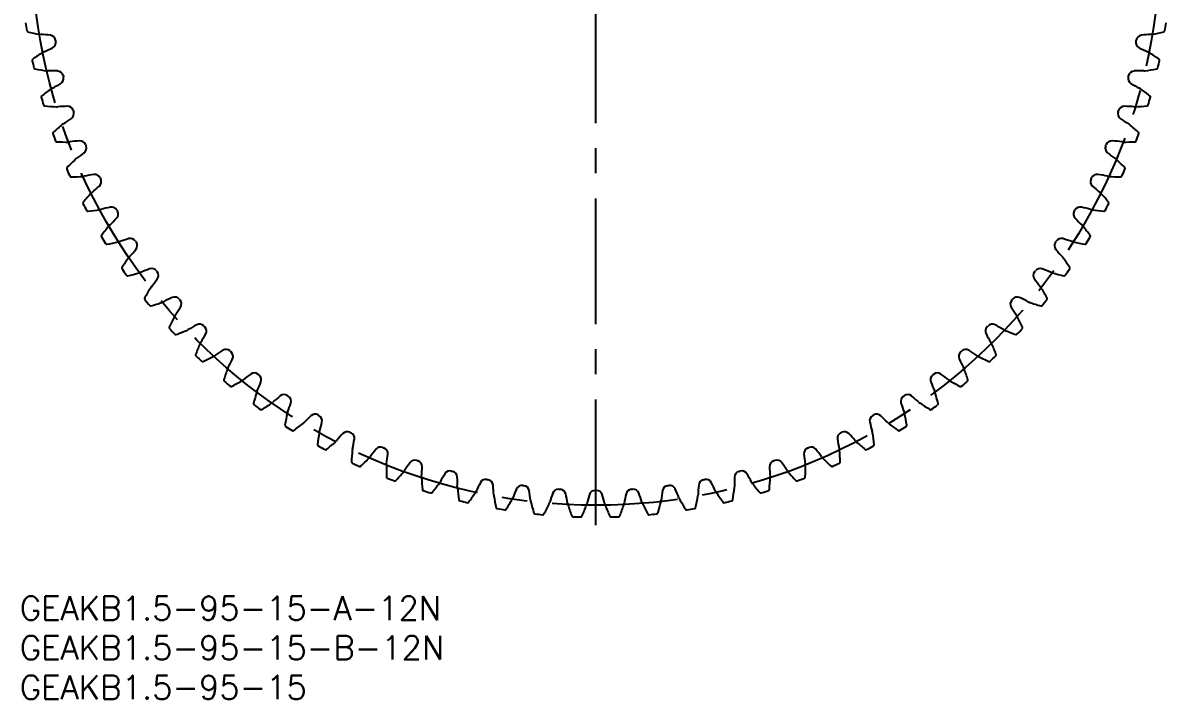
# Model space of a CAD drawing. Extents: x -1 to 228, y -13 to 171.
# Drawn here: x 0.4 to 144.8, y -13 to 72.5 of the extents above; entities that cross this region are included whole.
import ezdxf

# ---------------------------------------------------------------- set-up
doc = ezdxf.new("R2010")
doc.units = 0
doc.header["$LTSCALE"] = 0.5
doc.linetypes.add('CENTER', pattern=[50.8, 31.75, -6.35, 6.35, -6.35])
for name, color, linetype in [('MSM_CENTER', 1, 'CENTER'), ('MSM_CONTINUOUS', 7, 'CONTINUOUS'), ('MSM_PART_NUMBER', 7, 'CONTINUOUS')]:
    doc.layers.add(name, color=color, linetype=linetype)
doc.styles.get("Standard").update_dxf_attribs({"font": 'txt.shx', "height": 2, "bigfont": 'bigfont.shx'})

# ---------------------------------------------------------------- blocks, each defined once
blk = doc.blocks.new('*U3')
at = {"layer": 'MSM_PART_NUMBER'}
blk.add_text('GEAKB1.5-95-15-A-12N', height=3, dxfattribs=at).set_placement((0, -3))
blk = doc.blocks.new('*U4')
at = {"layer": 'MSM_PART_NUMBER'}
blk.add_text('GEAKB1.5-95-15-B-12N', height=3, dxfattribs=at).set_placement((0, -8))
blk = doc.blocks.new('*U5')
at = {"layer": 'MSM_PART_NUMBER'}
blk.add_text('GEAKB1.5-95-15', height=3, dxfattribs=at).set_placement((0, -13))

msp = doc.modelspace()

# ---------------------------------------------------------------- linework, layer by layer
at = {"layer": 'MSM_CENTER'}
msp.add_line((72.75, 9), (72.75, 156.5), dxfattribs=at)
msp.add_circle((72.75, 82.75), 71.25, dxfattribs=at)
at = {"layer": 'MSM_CONTINUOUS'}
for centre, radius, start, end in [((72.75, 82.75), 72.75, 188.1321, 188.9205), ((72.75, 82.75), 72.75, 351.0795, 351.8679), ((1.03, 71.49), 0.15, 188.9205, 255.8171), ((6.81, 94.37), 23.75, 255.8171, 259.4737), ((2.7, 72.25), 1.25, 259.4735, 266.8091), ((1.46, 49.93), 21.11, 83.4847, 86.8093), ((3.77, 70.15), 0.75, 10.347, 83.4847), ((141.73, 70.15), 0.75, 96.5153, 169.6529), ((144.04, 49.93), 21.11, 93.1907, 96.5153), ((142.8, 72.25), 1.25, 273.1909, 280.5265), ((138.69, 94.37), 23.75, 280.5263, 284.1829), ((144.47, 71.49), 0.15, 284.1829, 351.0795), ((-5.56, 88.06), 21.11, 294.0328, 297.3574), ((3.8, 69.98), 0.75, 297.3574, 10.4949), ((72.75, 82.75), 69.37, 190.3471, 190.495), ((141.7, 69.98), 0.75, 169.5049, 242.6426), ((72.75, 82.75), 69.37, 349.505, 349.6529), ((151.06, 88.06), 21.11, 242.6426, 245.9672), ((1.72, 67.75), 0.15, 125.025, 191.9216), ((15.26, 48.43), 23.75, 121.3684, 125.025), ((3.55, 67.64), 1.25, 114.033, 121.3686), ((141.95, 67.64), 1.25, 58.6314, 65.967), ((130.24, 48.43), 23.75, 54.975, 58.6316), ((143.78, 67.75), 0.15, 348.0784, 54.975), ((72.75, 82.75), 72.75, 191.9216, 192.71), ((1.93, 66.78), 0.15, 192.71, 259.6066), ((6.19, 89.99), 23.75, 259.6066, 263.2632), ((139.31, 89.99), 23.75, 276.7368, 280.3934), ((143.57, 66.78), 0.15, 280.3934, 347.29), ((72.75, 82.75), 72.75, 347.29, 348.0784), ((3.55, 67.64), 1.25, 263.263, 270.5985), ((3.78, 45.29), 21.11, 87.2741, 90.5987), ((4.75, 65.62), 0.75, 14.1365, 87.2742), ((4.79, 65.45), 0.75, 301.1469, 14.2845), ((72.75, 82.75), 69.37, 194.1365, 194.2845), ((140.71, 65.45), 0.75, 165.7154, 238.8531), ((72.75, 82.75), 69.37, 345.7155, 345.8635), ((140.75, 65.62), 0.75, 92.7259, 165.8635), ((141.72, 45.29), 21.11, 89.4013, 92.7259), ((141.95, 67.64), 1.25, 269.4015, 276.737), ((17.65, 44.7), 23.75, 125.1579, 128.8145), ((4.7, 63.1), 1.25, 117.8225, 125.1581), ((-5.74, 82.87), 21.11, 297.8223, 301.1469), ((151.24, 82.87), 21.11, 238.8531, 242.1777), ((140.8, 63.1), 1.25, 54.8419, 62.1775), ((127.85, 44.7), 23.75, 51.1855, 54.8421), ((2.86, 63.09), 0.15, 128.8145, 195.711), ((72.75, 82.75), 72.75, 195.711, 196.4995), ((3.14, 62.13), 0.15, 196.4995, 263.396), ((142.36, 62.13), 0.15, 276.6038, 343.5005), ((72.75, 82.75), 72.75, 343.5005, 344.289), ((142.64, 63.09), 0.15, 344.289, 51.1855), ((5.85, 85.57), 23.75, 263.396, 267.0526), ((4.7, 63.1), 1.25, 267.0524, 274.388), ((6.41, 40.81), 21.11, 91.0636, 94.3882), ((6.03, 61.17), 0.75, 17.926, 91.0636), ((6.09, 60.99), 0.75, 304.9364, 18.074), ((72.75, 82.75), 69.37, 197.926, 198.074), ((139.41, 60.99), 0.75, 161.9261, 235.0636), ((72.75, 82.75), 69.37, 341.926, 342.074), ((139.47, 61.17), 0.75, 88.9364, 162.074), ((139.09, 40.81), 21.11, 85.6118, 88.9364), ((140.8, 63.1), 1.25, 265.612, 272.9476), ((139.65, 85.57), 23.75, 272.9474, 276.604), ((20.29, 41.14), 23.75, 128.9474, 132.604), ((6.14, 58.65), 1.25, 121.612, 128.9476), ((-5.57, 77.69), 21.11, 301.6118, 304.9364), ((151.07, 77.69), 21.11, 235.0636, 238.3882), ((139.36, 58.65), 1.25, 51.0524, 58.388), ((125.21, 41.14), 23.75, 47.396, 51.0526), ((4.31, 58.52), 0.15, 132.604, 199.5005), ((72.75, 82.75), 72.75, 199.5005, 200.289), ((72.75, 82.75), 72.75, 339.711, 340.4995), ((141.19, 58.52), 0.15, 340.4995, 47.396), ((4.65, 57.58), 0.15, 200.289, 267.1855), ((5.81, 81.15), 23.75, 267.1855, 270.8421), ((6.14, 58.65), 1.25, 270.8419, 278.1775), ((9.32, 36.52), 21.11, 94.8531, 98.1777), ((7.6, 56.8), 0.75, 21.7155, 94.8531), ((7.67, 56.64), 0.75, 308.7259, 21.8634), ((72.75, 82.75), 69.37, 201.7155, 201.8635), ((137.83, 56.64), 0.75, 158.1366, 231.2741), ((72.75, 82.75), 69.37, 338.1365, 338.2845), ((137.9, 56.8), 0.75, 85.1469, 158.2845), ((136.18, 36.52), 21.11, 81.8223, 85.1469), ((139.36, 58.65), 1.25, 261.8225, 269.1581), ((139.69, 81.15), 23.75, 269.1579, 272.8145), ((140.85, 57.58), 0.15, 272.8145, 339.711), ((23.15, 37.77), 23.75, 132.7368, 136.3934), ((7.88, 54.3), 1.25, 125.4015, 132.737), ((-5.07, 72.52), 21.11, 305.4013, 308.7259), ((150.57, 72.52), 21.11, 231.2741, 234.5987), ((137.62, 54.3), 1.25, 47.263, 54.5985), ((122.35, 37.77), 23.75, 43.6066, 47.2632), ((6.07, 54.05), 0.15, 136.3936, 203.29), ((72.75, 82.75), 72.75, 203.29, 204.0784), ((72.75, 82.75), 72.75, 335.9216, 336.71), ((139.43, 54.05), 0.15, 336.71, 43.6066), ((6.47, 53.13), 0.15, 204.0784, 270.975), ((6.07, 76.73), 23.75, 270.975, 274.6316), ((7.88, 54.3), 1.25, 274.6314, 281.967), ((12.52, 32.43), 21.11, 98.6426, 101.9672), ((9.46, 52.55), 0.75, 25.5049, 98.6426), ((9.54, 52.39), 0.75, 312.5153, 25.6528), ((72.75, 82.75), 69.37, 205.505, 205.6529), ((135.96, 52.39), 0.75, 154.3471, 227.4847), ((72.75, 82.75), 69.37, 334.3471, 334.495), ((136.04, 52.55), 0.75, 81.3574, 154.495), ((132.98, 32.43), 21.11, 78.0328, 81.3574), ((137.62, 54.3), 1.25, 258.033, 265.3686), ((139.43, 76.73), 23.75, 265.3684, 269.025), ((139.03, 53.13), 0.15, 269.025, 335.9216), ((26.24, 34.59), 23.75, 136.5263, 140.1829), ((9.9, 50.07), 1.25, 129.1909, 136.5265), ((-4.22, 67.4), 21.11, 309.1907, 312.5153), ((149.72, 67.4), 21.11, 227.4847, 230.8093), ((135.6, 50.07), 1.25, 43.4735, 50.8091), ((119.26, 34.59), 23.75, 39.8171, 43.4737), ((8.11, 49.7), 0.15, 140.1829, 207.0795), ((72.75, 82.75), 72.75, 207.0795, 207.8679), ((15.98, 28.55), 21.11, 102.432, 105.7566), ((11.59, 48.44), 0.75, 29.2944, 102.4321), ((133.91, 48.44), 0.75, 77.568, 150.7056), ((129.52, 28.55), 21.11, 74.2434, 77.568), ((72.75, 82.75), 72.75, 332.1321, 332.9205), ((137.39, 49.7), 0.15, 332.9205, 39.8171), ((8.57, 48.81), 0.15, 207.8679, 274.7645), ((6.61, 72.33), 23.75, 274.7645, 278.4211), ((9.9, 50.07), 1.25, 278.4209, 285.7564), ((-3.04, 62.35), 21.11, 312.9802, 316.3048), ((11.68, 48.28), 0.75, 316.3048, 29.4423), ((72.75, 82.75), 69.37, 209.2944, 209.4424), ((133.82, 48.28), 0.75, 150.5576, 223.6952), ((72.75, 82.75), 69.37, 330.5576, 330.7056), ((148.54, 62.35), 21.11, 223.6952, 227.0198), ((135.6, 50.07), 1.25, 254.2436, 261.5791), ((138.89, 72.33), 23.75, 261.5789, 265.2355), ((136.93, 48.81), 0.15, 265.2355, 332.1321), ((29.52, 31.62), 23.75, 140.3158, 143.9724), ((12.2, 45.99), 1.25, 132.9804, 140.316), ((133.3, 45.99), 1.25, 39.684, 47.0196), ((115.98, 31.62), 23.75, 36.0276, 39.6842), ((10.43, 45.5), 0.15, 143.9724, 210.8689), ((72.75, 82.75), 72.75, 210.8689, 211.6574), ((7.44, 67.98), 23.75, 278.5539, 282.2105), ((12.2, 45.99), 1.25, 282.2103, 289.5459), ((19.68, 24.92), 21.11, 106.2215, 109.5461), ((13.99, 44.47), 0.75, 33.0839, 106.2215), ((72.75, 82.75), 69.37, 213.0839, 213.2319), ((72.75, 82.75), 69.37, 326.7681, 326.9161), ((131.51, 44.47), 0.75, 73.7785, 146.9161), ((125.82, 24.92), 21.11, 70.4539, 73.7785), ((133.3, 45.99), 1.25, 250.4541, 257.7897), ((138.06, 67.98), 23.75, 257.7895, 261.4461), ((72.75, 82.75), 72.75, 328.3426, 329.1311), ((135.07, 45.5), 0.15, 329.1311, 36.0276), ((10.95, 44.65), 0.15, 211.6574, 278.5539), ((-1.53, 57.38), 21.11, 316.7697, 320.0943), ((14.09, 44.32), 0.75, 320.0943, 33.2318), ((131.41, 44.32), 0.75, 146.7681, 219.9057), ((147.03, 57.38), 21.11, 219.9057, 223.2303), ((134.55, 44.65), 0.15, 261.4461, 328.3426), ((32.99, 28.87), 23.75, 144.1053, 147.7619), ((14.76, 42.07), 1.25, 136.7699, 144.1055), ((130.74, 42.07), 1.25, 35.8945, 43.2301), ((112.51, 28.87), 23.75, 32.2381, 35.8947), ((13.03, 41.46), 0.15, 147.762, 214.6584), ((72.75, 82.75), 72.75, 214.6584, 215.4469), ((13.61, 40.65), 0.15, 215.4469, 282.3434), ((8.56, 63.7), 23.75, 282.3434, 286), ((14.76, 42.07), 1.25, 285.9998, 293.3354), ((23.62, 21.54), 21.11, 110.011, 113.3356), ((16.65, 40.67), 0.75, 36.8733, 110.011), ((72.75, 82.75), 69.37, 216.8734, 217.0214), ((16.76, 40.53), 0.75, 323.8838, 37.0212), ((128.74, 40.53), 0.75, 142.9786, 216.1162), ((72.75, 82.75), 69.37, 322.9786, 323.1266), ((128.85, 40.67), 0.75, 69.989, 143.1266), ((121.88, 21.54), 21.11, 66.6644, 69.989), ((130.74, 42.07), 1.25, 246.6646, 254.0002), ((136.94, 63.7), 23.75, 254, 257.6566), ((131.89, 40.65), 0.15, 257.6566, 324.5531), ((72.75, 82.75), 72.75, 324.5531, 325.3416), ((132.47, 41.46), 0.15, 325.3416, 32.2381), ((36.64, 26.36), 23.75, 147.8947, 151.5513), ((17.58, 38.32), 1.25, 140.5594, 147.8949), ((0.31, 52.53), 21.11, 320.5592, 323.8838), ((145.19, 52.53), 21.11, 216.1162, 219.4408), ((127.92, 38.32), 1.25, 32.1051, 39.4406), ((108.86, 26.36), 23.75, 28.4487, 32.1053), ((15.89, 37.61), 0.15, 151.5515, 218.4479), ((27.77, 18.43), 21.11, 113.8004, 117.125), ((19.56, 37.06), 0.75, 40.6628, 113.8004), ((72.75, 82.75), 69.37, 220.6629, 220.8108), ((72.75, 82.75), 69.37, 319.1892, 319.3371), ((125.94, 37.06), 0.75, 66.1996, 139.3371), ((117.73, 18.43), 21.11, 62.875, 66.1996), ((129.61, 37.61), 0.15, 321.5521, 28.4487), ((72.75, 82.75), 72.75, 218.4479, 219.2363), ((16.52, 36.83), 0.15, 219.2363, 286.1329), ((9.96, 59.5), 23.75, 286.1329, 289.7895), ((17.58, 38.32), 1.25, 289.7893, 297.1249), ((2.47, 47.81), 21.11, 324.3486, 327.6732), ((19.67, 36.92), 0.75, 327.6732, 40.8108), ((125.83, 36.92), 0.75, 139.1891, 212.3268), ((143.03, 47.81), 21.11, 212.3268, 215.6514), ((127.92, 38.32), 1.25, 242.8751, 250.2107), ((135.54, 59.5), 23.75, 250.2105, 253.8671), ((128.98, 36.83), 0.15, 253.8671, 320.7637), ((72.75, 82.75), 72.75, 320.7637, 321.5521), ((40.45, 24.1), 23.75, 151.6842, 155.3408), ((20.64, 34.78), 1.25, 144.3488, 151.6844), ((124.86, 34.78), 1.25, 28.3156, 35.6512), ((105.05, 24.1), 23.75, 24.6592, 28.3158), ((19, 33.95), 0.15, 155.3409, 222.2374), ((72.75, 82.75), 72.75, 222.2374, 223.0258), ((11.63, 55.4), 23.75, 289.9223, 293.5789), ((20.64, 34.78), 1.25, 293.5787, 300.9143), ((32.12, 15.59), 21.11, 117.5899, 120.9145), ((22.69, 33.64), 0.75, 44.4523, 117.5899), ((72.75, 82.75), 69.37, 224.4523, 224.6003), ((22.82, 33.51), 0.75, 331.4627, 44.6003), ((122.68, 33.51), 0.75, 135.3997, 208.5373), ((72.75, 82.75), 69.37, 315.3997, 315.5477), ((122.81, 33.64), 0.75, 62.4101, 135.5477), ((113.38, 15.59), 21.11, 59.0855, 62.4101), ((124.86, 34.78), 1.25, 239.0857, 246.4213), ((133.87, 55.4), 23.75, 246.4211, 250.0777), ((72.75, 82.75), 72.75, 316.9742, 317.7626), ((126.5, 33.95), 0.15, 317.7626, 24.6592), ((19.68, 33.21), 0.15, 223.0258, 289.9223), ((44.39, 22.09), 23.75, 155.4737, 159.1303), ((23.92, 31.44), 1.25, 148.1383, 155.4739), ((4.93, 43.24), 21.11, 328.1381, 331.4627), ((140.57, 43.24), 21.11, 208.5373, 211.8619), ((121.58, 31.44), 1.25, 24.5261, 31.8617), ((101.11, 22.09), 23.75, 20.8697, 24.5263), ((125.82, 33.21), 0.15, 250.0777, 316.9742), ((22.34, 30.5), 0.15, 159.1304, 226.0268), ((72.75, 82.75), 72.75, 226.0268, 226.8153), ((13.58, 51.42), 23.75, 293.7118, 297.3684), ((23.92, 31.44), 1.25, 297.3682, 304.7038), ((36.65, 13.06), 21.11, 121.3794, 124.704), ((26.05, 30.44), 0.75, 48.2418, 121.3794), ((72.75, 82.75), 69.37, 228.2418, 228.3898), ((26.18, 30.32), 0.75, 335.2522, 48.3898), ((119.32, 30.32), 0.75, 131.6102, 204.7478), ((72.75, 82.75), 69.37, 311.6102, 311.7582), ((119.45, 30.44), 0.75, 58.6206, 131.7582), ((108.85, 13.06), 21.11, 55.296, 58.6206), ((121.58, 31.44), 1.25, 235.2962, 242.6318), ((131.92, 51.42), 23.75, 242.6316, 246.2882), ((72.75, 82.75), 72.75, 313.1847, 313.9732), ((123.16, 30.5), 0.15, 313.9732, 20.8697), ((23.07, 29.81), 0.15, 226.8153, 293.7118), ((27.42, 28.32), 1.25, 151.9278, 159.2634), ((7.69, 38.84), 21.11, 331.9276, 335.2522), ((137.81, 38.84), 21.11, 204.7478, 208.0724), ((118.08, 28.32), 1.25, 20.7366, 28.0722), ((122.43, 29.81), 0.15, 246.2882, 313.1847), ((48.46, 20.35), 23.75, 159.2632, 162.9198), ((41.33, 10.82), 21.11, 125.1689, 128.4935), ((29.61, 27.47), 0.75, 52.0312, 125.1689), ((72.75, 82.75), 69.37, 232.0313, 232.1792), ((29.75, 27.36), 0.75, 339.0417, 52.1792), ((115.75, 27.36), 0.75, 127.8207, 200.9583), ((72.75, 82.75), 69.37, 307.8208, 307.9687), ((115.89, 27.47), 0.75, 54.8311, 127.9687), ((104.17, 10.82), 21.11, 51.5065, 54.8311), ((97.04, 20.35), 23.75, 17.0802, 20.7368), ((25.91, 27.29), 0.15, 162.9198, 229.8163), ((72.75, 82.75), 72.75, 229.8163, 230.6048), ((26.67, 26.65), 0.15, 230.6048, 297.5013), ((15.78, 47.58), 23.75, 297.5013, 301.1579), ((27.42, 28.32), 1.25, 301.1577, 308.4933), ((10.74, 34.64), 21.11, 335.7171, 339.0417), ((134.76, 34.64), 21.11, 200.9583, 204.2829), ((118.08, 28.32), 1.25, 231.5067, 238.8423), ((129.72, 47.58), 23.75, 238.8421, 242.4987), ((118.83, 26.65), 0.15, 242.4987, 309.3952), ((72.75, 82.75), 72.75, 309.3952, 310.1837), ((119.59, 27.29), 0.15, 310.1837, 17.0802), ((52.64, 18.88), 23.75, 163.0526, 166.7092), ((31.12, 25.44), 1.25, 155.7173, 163.0528), ((46.16, 8.9), 21.11, 128.9583, 132.2829), ((33.35, 24.74), 0.75, 55.8207, 128.9583), ((72.75, 82.75), 69.37, 235.8208, 235.9687), ((33.5, 24.64), 0.75, 342.8311, 55.9687), ((112, 24.64), 0.75, 124.0312, 197.1689), ((72.75, 82.75), 69.37, 304.0313, 304.1792), ((112.15, 24.74), 0.75, 51.0417, 124.1792), ((99.34, 8.9), 21.11, 47.7171, 51.0417), ((114.38, 25.44), 1.25, 16.9472, 24.2827), ((92.86, 18.88), 23.75, 13.2908, 16.9474), ((29.67, 24.31), 0.15, 166.7092, 233.6058), ((72.75, 82.75), 72.75, 233.6058, 234.3942), ((30.48, 23.72), 0.15, 234.3942, 301.2908), ((18.22, 43.89), 23.75, 301.2908, 304.9474), ((31.12, 25.44), 1.25, 304.9472, 312.2827), ((56.91, 17.7), 23.75, 166.8421, 170.4987), ((34.99, 22.82), 1.25, 159.5067, 166.8423), ((14.05, 30.65), 21.11, 339.5065, 342.8311), ((131.45, 30.65), 21.11, 197.1689, 200.4935), ((110.51, 22.82), 1.25, 13.1577, 20.4933), ((88.59, 17.7), 23.75, 9.5013, 13.1579), ((114.38, 25.44), 1.25, 227.7173, 235.0528), ((127.28, 43.89), 23.75, 235.0526, 238.7092), ((115.02, 23.72), 0.15, 238.7092, 305.6058), ((72.75, 82.75), 72.75, 305.6058, 306.3942), ((115.83, 24.31), 0.15, 306.3942, 13.2908), ((20.91, 40.37), 23.75, 305.0802, 308.7368), ((34.99, 22.82), 1.25, 308.7366, 316.0722), ((51.1, 7.31), 21.11, 132.7478, 136.0724), ((37.28, 22.26), 0.75, 59.6102, 132.7478), ((72.75, 82.75), 69.37, 239.6102, 239.7582), ((37.43, 22.17), 0.75, 346.6206, 59.7582), ((17.62, 26.88), 21.11, 343.296, 346.6206), ((108.07, 22.17), 0.75, 120.2418, 193.3794), ((127.88, 26.88), 21.11, 193.3794, 196.704), ((72.75, 82.75), 69.37, 300.2418, 300.3898), ((108.22, 22.26), 0.75, 47.2522, 120.3898), ((94.4, 7.31), 21.11, 43.9276, 47.2522), ((110.51, 22.82), 1.25, 223.9278, 231.2634), ((124.59, 40.37), 23.75, 231.2632, 234.9198), ((33.63, 21.59), 0.15, 170.4987, 237.3952), ((72.75, 82.75), 72.75, 237.3952, 238.1837), ((34.48, 21.06), 0.15, 238.1837, 305.0802), ((61.24, 16.79), 23.75, 170.6316, 174.2882), ((39.04, 20.45), 1.25, 163.2962, 170.6318), ((56.13, 6.04), 21.11, 136.5373, 139.8619), ((41.35, 20.05), 0.75, 63.3997, 136.5373), ((72.75, 82.75), 69.37, 243.3997, 243.5477), ((41.51, 19.97), 0.75, 350.4101, 63.5477), ((103.99, 19.97), 0.75, 116.4523, 189.5899), ((72.75, 82.75), 69.37, 296.4523, 296.6003), ((104.15, 20.05), 0.75, 43.4627, 116.6003), ((89.37, 6.04), 21.11, 40.1381, 43.4627), ((106.46, 20.45), 1.25, 9.3682, 16.7038), ((84.26, 16.79), 23.75, 5.7118, 9.3684), ((111.02, 21.06), 0.15, 234.9198, 301.8163), ((72.75, 82.75), 72.75, 301.8163, 302.6048), ((111.87, 21.59), 0.15, 302.6048, 9.5013), ((37.76, 19.14), 0.15, 174.2882, 241.1847), ((72.75, 82.75), 72.75, 241.1847, 241.9732), ((23.83, 37.04), 23.75, 308.8697, 312.5263), ((39.04, 20.45), 1.25, 312.5261, 319.8617), ((21.44, 23.36), 21.11, 347.0855, 350.4101), ((45.56, 18.11), 0.75, 67.1891, 140.3268), ((72.75, 82.75), 69.37, 247.1892, 247.3371), ((72.75, 82.75), 69.37, 292.6629, 292.8108), ((99.94, 18.11), 0.75, 39.6732, 112.8108), ((124.06, 23.36), 21.11, 189.5899, 192.9145), ((106.46, 20.45), 1.25, 220.1383, 227.4739), ((121.67, 37.04), 23.75, 227.4737, 231.1303), ((72.75, 82.75), 72.75, 298.0268, 298.8153), ((107.74, 19.14), 0.15, 298.8153, 5.7118), ((38.64, 18.66), 0.15, 241.9732, 308.8697), ((65.63, 16.17), 23.75, 174.4211, 178.0777), ((43.23, 18.36), 1.25, 167.0857, 174.4213), ((26.95, 33.9), 23.75, 312.6592, 316.3158), ((43.23, 18.36), 1.25, 316.3156, 323.6512), ((61.24, 5.11), 21.11, 140.3268, 143.6514), ((45.73, 18.04), 0.75, 354.1996, 67.337), ((25.47, 20.1), 21.11, 350.875, 354.1996), ((99.77, 18.04), 0.75, 112.6628, 185.8004), ((120.03, 20.1), 21.11, 185.8004, 189.125), ((84.26, 5.11), 21.11, 36.3486, 39.6732), ((102.27, 18.36), 1.25, 216.3488, 223.6844), ((118.55, 33.9), 23.75, 223.6842, 227.3408), ((102.27, 18.36), 1.25, 5.5787, 12.9143), ((79.87, 16.17), 23.75, 1.9223, 5.5789), ((106.86, 18.66), 0.15, 231.1303, 298.0268), ((42.04, 16.97), 0.15, 178.0777, 244.9742), ((72.75, 82.75), 72.75, 244.9742, 245.7626), ((42.95, 16.55), 0.15, 245.7626, 312.6592), ((70.04, 15.85), 23.75, 178.2105, 181.8671), ((47.55, 16.55), 1.25, 170.8751, 178.2107), ((66.39, 4.52), 21.11, 144.1162, 147.4408), ((49.89, 16.45), 0.75, 70.9786, 144.1162), ((72.75, 82.75), 69.37, 250.9786, 251.1266), ((50.07, 16.4), 0.75, 357.989, 71.1266), ((29.72, 17.11), 21.11, 354.6644, 357.989), ((95.43, 16.4), 0.75, 108.8733, 182.011), ((115.78, 17.11), 21.11, 182.011, 185.3356), ((72.75, 82.75), 69.37, 288.8734, 289.0214), ((95.61, 16.45), 0.75, 35.8838, 109.0214), ((79.11, 4.52), 21.11, 32.5592, 35.8838), ((97.95, 16.55), 1.25, 1.7893, 9.1249), ((75.46, 15.85), 23.75, 358.1329, 1.7895), ((102.55, 16.55), 0.15, 227.3408, 294.2374), ((72.75, 82.75), 72.75, 294.2374, 295.0258), ((103.46, 16.97), 0.15, 295.0258, 1.9223), ((46.45, 15.08), 0.15, 181.8671, 248.7637), ((72.75, 82.75), 72.75, 248.7637, 249.5521), ((47.39, 14.72), 0.15, 249.5521, 316.4487), ((30.28, 30.98), 23.75, 316.4487, 320.1053), ((47.55, 16.55), 1.25, 320.1051, 327.4406), ((51.98, 15.03), 1.25, 174.6646, 182.0002), ((74.47, 15.82), 23.75, 182, 185.6566), ((71.58, 4.27), 21.11, 147.9057, 151.2303), ((54.33, 15.09), 0.75, 74.7681, 147.9057), ((72.75, 82.75), 69.37, 254.7681, 254.9161), ((54.5, 15.04), 0.75, 1.7785, 74.9161), ((34.15, 14.41), 21.11, 358.4539, 1.7785), ((58.84, 14.02), 0.75, 78.5576, 151.6952), ((72.75, 82.75), 69.37, 258.5576, 258.7056), ((59.02, 13.98), 0.75, 5.568, 78.7055), ((86.48, 13.98), 0.75, 101.2944, 174.432), ((72.75, 82.75), 69.37, 281.2944, 281.4424), ((86.66, 14.02), 0.75, 28.3048, 101.4423), ((111.35, 14.41), 21.11, 178.2215, 181.5461), ((91, 15.04), 0.75, 105.0839, 178.2215), ((72.75, 82.75), 69.37, 285.0839, 285.2319), ((91.17, 15.09), 0.75, 32.0943, 105.2319), ((73.92, 4.27), 21.11, 28.7697, 32.0943), ((71.03, 15.82), 23.75, 354.3434, 358), ((93.52, 15.03), 1.25, 357.9998, 5.3354), ((97.95, 16.55), 1.25, 212.5594, 219.8949), ((115.22, 30.98), 23.75, 219.8947, 223.5513), ((98.11, 14.72), 0.15, 223.5513, 290.4479), ((72.75, 82.75), 72.75, 290.4479, 291.2363), ((99.05, 15.08), 0.15, 291.2363, 358.1329), ((50.98, 13.49), 0.15, 185.6566, 252.5531), ((72.75, 82.75), 72.75, 252.5531, 253.3416), ((51.94, 13.2), 0.15, 253.3416, 320.2381), ((33.8, 28.29), 23.75, 320.2381, 323.8947), ((51.98, 15.03), 1.25, 323.8945, 331.2301), ((56.5, 13.81), 1.25, 178.4541, 185.7897), ((78.89, 16.08), 23.75, 185.7895, 189.4461), ((37.48, 25.84), 23.75, 324.0276, 327.6842), ((56.5, 13.81), 1.25, 327.684, 335.0196), ((76.77, 4.36), 21.11, 151.6952, 155.0198), ((38.75, 12.01), 21.11, 2.2434, 5.568), ((81.94, 4.8), 21.11, 155.4847, 158.8093), ((63.41, 13.25), 0.75, 82.347, 155.4847), ((72.75, 82.75), 69.37, 262.3471, 262.495), ((63.59, 13.23), 0.75, 9.3574, 82.4949), ((43.5, 9.92), 21.11, 6.0328, 9.3574), ((87.07, 5.58), 21.11, 159.2741, 162.5987), ((68.03, 12.78), 0.75, 86.1365, 159.2741), ((72.75, 82.75), 69.37, 266.1365, 266.2845), ((68.21, 12.77), 0.75, 13.1469, 86.2844), ((72.66, 12.63), 0.75, 89.926, 163.0636), ((72.75, 82.75), 69.37, 269.926, 270.074), ((72.84, 12.63), 0.75, 16.9364, 90.0739), ((77.29, 12.77), 0.75, 93.7155, 166.8531), ((72.75, 82.75), 69.37, 273.7155, 273.8635), ((77.47, 12.78), 0.75, 20.7259, 93.8634), ((58.43, 5.58), 21.11, 17.4013, 20.7259), ((102, 9.92), 21.11, 170.6426, 173.9672), ((81.91, 13.23), 0.75, 97.5049, 170.6426), ((72.75, 82.75), 69.37, 277.505, 277.6529), ((82.09, 13.25), 0.75, 24.5153, 97.6528), ((63.56, 4.8), 21.11, 21.1907, 24.5153), ((106.75, 12.01), 21.11, 174.432, 177.7566), ((68.73, 4.36), 21.11, 24.9802, 28.3048), ((89, 13.81), 1.25, 204.9804, 212.316), ((108.02, 25.84), 23.75, 212.3158, 215.9724), ((66.61, 16.08), 23.75, 350.5539, 354.2105), ((89, 13.81), 1.25, 354.2103, 1.5459), ((93.52, 15.03), 1.25, 208.7699, 216.1055), ((111.7, 28.29), 23.75, 216.1053, 219.7619), ((93.56, 13.2), 0.15, 219.7619, 286.6584), ((72.75, 82.75), 72.75, 286.6584, 287.4469), ((94.52, 13.49), 0.15, 287.4469, 354.3434), ((55.61, 12.2), 0.15, 189.4461, 256.3426), ((72.75, 82.75), 72.75, 256.3426, 257.1311), ((56.58, 11.97), 0.15, 257.1311, 324.0276), ((61.09, 12.88), 1.25, 182.2436, 189.5791), ((83.28, 16.63), 23.75, 189.5789, 193.2355), ((41.32, 23.63), 23.75, 327.8171, 331.4737), ((61.09, 12.88), 1.25, 331.4735, 338.8091), ((65.73, 12.26), 1.25, 186.033, 193.3686), ((87.63, 17.47), 23.75, 193.3684, 197.025), ((45.3, 21.68), 23.75, 331.6066, 335.2632), ((65.73, 12.26), 1.25, 335.263, 342.5985), ((48.38, 8.14), 21.11, 9.8223, 13.1469), ((70.41, 11.96), 1.25, 189.8225, 197.1581), ((91.91, 18.59), 23.75, 197.1579, 200.8145), ((70.41, 11.96), 1.25, 339.0524, 346.388), ((92.14, 6.69), 21.11, 163.0636, 166.3882), ((53.36, 6.69), 21.11, 13.6118, 16.9364), ((75.09, 11.96), 1.25, 193.612, 200.9476), ((53.59, 18.59), 23.75, 339.1855, 342.8421), ((75.09, 11.96), 1.25, 342.8419, 350.1775), ((97.12, 8.14), 21.11, 166.8531, 170.1777), ((79.77, 12.26), 1.25, 197.4015, 204.737), ((100.2, 21.68), 23.75, 204.7368, 208.3934), ((57.87, 17.47), 23.75, 342.975, 346.6316), ((79.77, 12.26), 1.25, 346.6314, 353.967), ((84.41, 12.88), 1.25, 201.1909, 208.5265), ((104.18, 23.63), 23.75, 208.5263, 212.1829), ((62.22, 16.63), 23.75, 346.7645, 350.4211), ((84.41, 12.88), 1.25, 350.4209, 357.7564), ((88.92, 11.97), 0.15, 215.9724, 282.8689), ((72.75, 82.75), 72.75, 282.8689, 283.6574), ((89.89, 12.2), 0.15, 283.6574, 350.5539), ((60.31, 11.22), 0.15, 193.2355, 260.1321), ((72.75, 82.75), 72.75, 260.1321, 260.9205), ((61.29, 11.06), 0.15, 260.9205, 327.8171), ((65.06, 10.56), 0.15, 197.025, 263.9216), ((72.75, 82.75), 72.75, 263.9216, 264.71), ((66.06, 10.46), 0.15, 264.71, 331.6066), ((69.85, 10.21), 0.15, 200.8145, 267.711), ((70.85, 10.17), 0.15, 268.4995, 335.396), ((49.39, 20), 23.75, 335.396, 339.0526), ((96.11, 20), 23.75, 200.9474, 204.604), ((74.65, 10.17), 0.15, 204.604, 271.5005), ((75.65, 10.21), 0.15, 272.289, 339.1855), ((79.44, 10.46), 0.15, 208.3934, 275.29), ((72.75, 82.75), 72.75, 275.29, 276.0784), ((80.44, 10.56), 0.15, 276.0784, 342.975), ((84.21, 11.06), 0.15, 212.1829, 279.0795), ((72.75, 82.75), 72.75, 279.0795, 279.8679), ((85.19, 11.22), 0.15, 279.8679, 346.7645), ((72.75, 82.75), 72.75, 267.711, 268.4995), ((72.75, 82.75), 72.75, 271.5005, 272.289)]:
    msp.add_arc(centre, radius, start, end, dxfattribs=at)

# ---------------------------------------------------------------- block references
for name in ['*U3', '*U4', '*U5']:
    msp.add_blockref(name, (0, 0), dxfattribs=at)

doc.saveas('drawing.dxf')
